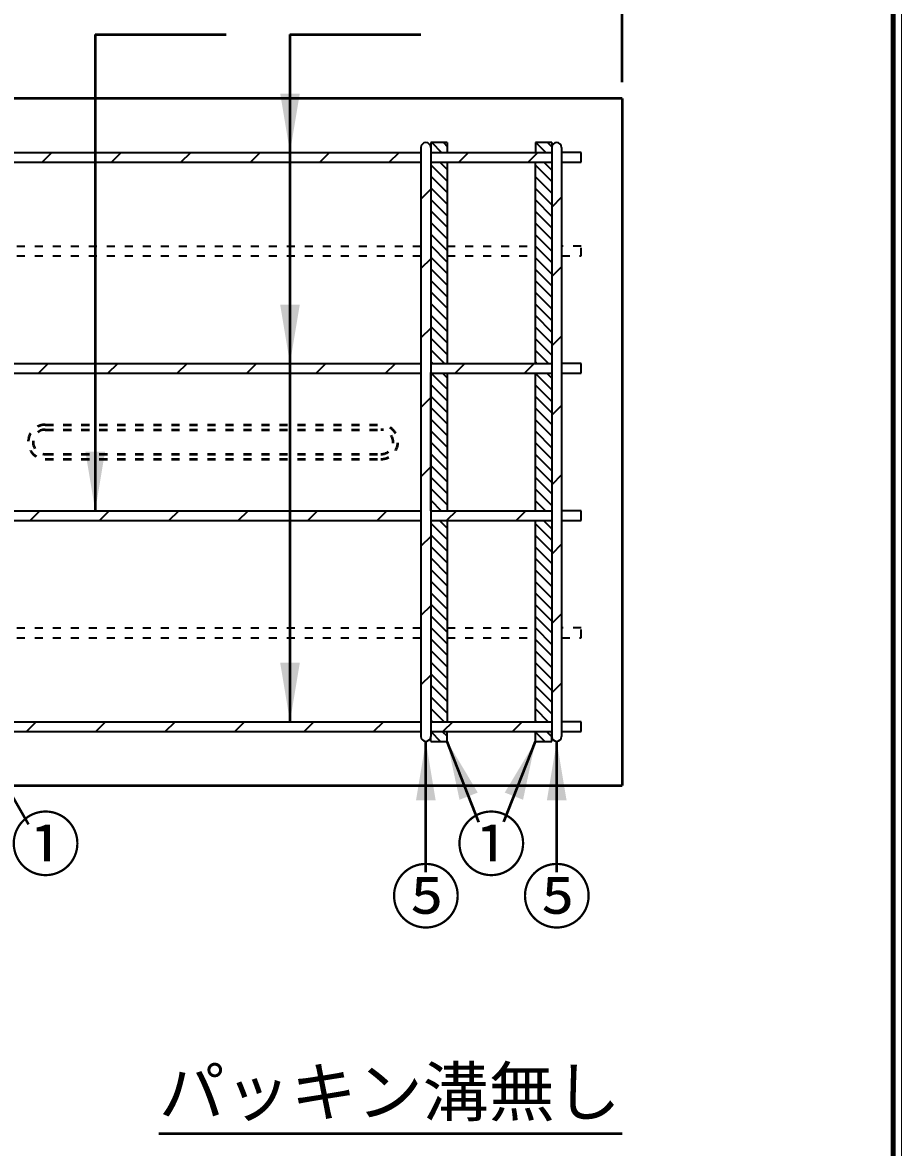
# Model space of a CAD drawing. Units: millimetres, scale not verified. Extents: x 100 to 4105, y 100 to 2870.
# Drawn here: x 3568 to 4105, y 1796 to 2483 of the extents above; entities that cross this region are included whole.
import ezdxf
from ezdxf.enums import TextEntityAlignment as Align

# ---------------------------------------------------------------- set-up
doc = ezdxf.new("R2010")
doc.units = ezdxf.units.MM
doc.header["$LTSCALE"] = 5
doc.linetypes.add('USER1', pattern=[2.2, 1, -1.2])
doc.layers.add('V-nasSTD', color=7, linetype='Continuous', lineweight=50)
doc.styles.add('ＭＳ ゴシック', font='')
doc.styles.get('ＭＳ ゴシック').set_extended_font_data('MS Gothic')

msp = doc.modelspace()

# ---------------------------------------------------------------- hatches: boundary and pattern name
at = {"layer": 'V-nasSTD'}
for points in [[(3737.35, 2439.841), (3731.35, 2403.841), (3725.35, 2439.841)], [(3737.35, 2310.841), (3731.35, 2274.841), (3725.35, 2310.841)], [(3618.35, 2220.841), (3612.35, 2184.841), (3606.35, 2220.841)], [(3737.35, 2091.841), (3731.35, 2055.841), (3725.35, 2091.841)], [(3820.35, 2007.841), (3814.35, 2043.841), (3808.35, 2007.841)], [(3840.522, 2010.337), (3834.938, 2008.142), (3827.35, 2043.841), (3846.106, 2012.532)], [(3862.595, 2012.532), (3881.35, 2043.841), (3873.763, 2008.142), (3868.179, 2010.337)], [(3900.35, 2007.841), (3894.35, 2043.841), (3888.35, 2007.841)]]:
    msp.add_hatch(color=256, dxfattribs=at).paths.add_polyline_path(points)

# ---------------------------------------------------------------- linework, layer by layer
at = {"layer": 'V-nasSTD', "lineweight": 100}
msp.add_line((4100, 105), (4100, 2865), dxfattribs=at)
at = {"layer": 'V-nasSTD'}
for p, q in [((3934.35, 2446.841), (3934.35, 2556.841)), ((3612.35, 2475.841), (3612.35, 2184.841)), ((3612.35, 2475.841), (3692.35, 2475.841)), ((3731.35, 2475.841), (3731.35, 2055.841)), ((3731.35, 2475.841), (3811.35, 2475.841)), ((3934.35, 2436.841), (1934.35, 2436.841)), ((3934.35, 2436.841), (3934.35, 2016.841)), ((3571.64, 1993.109), (3542.35, 2043.841)), ((3814.35, 1963.841), (3814.35, 2043.841)), ((3846.756, 1994.478), (3827.35, 2043.841)), ((3861.991, 1994.595), (3881.35, 2043.841)), ((3894.35, 1963.841), (3894.35, 2043.841)), ((1934.35, 2016.841), (3934.35, 2016.841)), ((3651.143, 1804.053), (3934.35, 1804.053))]:
    msp.add_line(p, q, dxfattribs=at)
at = {"layer": 'V-nasSTD', "lineweight": 35}
for p, q in [((3827.35, 2409.841), (3817.35, 2409.841)), ((3817.35, 2409.841), (3817.35, 2406.841)), ((3817.989, 2409.841), (3823.989, 2403.841)), ((3825.06, 2409.841), (3827.35, 2407.551)), ((3827.35, 2409.841), (3827.35, 2403.841)), ((3891.35, 2409.841), (3881.35, 2409.841)), ((3881.35, 2409.841), (3881.35, 2403.841)), ((3881.629, 2409.841), (3887.629, 2403.841)), ((3888.7, 2409.841), (3891.35, 2407.19)), ((3891.35, 2409.841), (3891.35, 2406.841)), ((3532.35, 2403.841), (3811.35, 2403.841)), ((3579.862, 2397.841), (3585.862, 2403.841)), ((3622.289, 2397.841), (3628.289, 2403.841)), ((3664.715, 2397.841), (3670.715, 2403.841)), ((3707.142, 2397.841), (3713.142, 2403.841)), ((3749.568, 2397.841), (3755.568, 2403.841)), ((3791.994, 2397.841), (3797.994, 2403.841)), ((3811.35, 2406.841), (3811.35, 2046.841)), ((3817.35, 2406.841), (3817.35, 2046.841)), ((3817.35, 2403.841), (3891.35, 2403.841)), ((3840.421, 2403.841), (3834.421, 2397.841)), ((3882.847, 2403.841), (3876.847, 2397.841)), ((3891.35, 2406.841), (3891.35, 2046.841)), ((3897.35, 2406.841), (3897.35, 2046.841)), ((3909.35, 2403.841), (3897.35, 2403.841)), ((3909.35, 2397.841), (3909.35, 2403.841)), ((3532.35, 2397.841), (3811.35, 2397.841)), ((3817.35, 2397.841), (3891.35, 2397.841)), ((3817.35, 2396.338), (3827.35, 2386.338)), ((3822.918, 2397.841), (3827.35, 2393.409)), ((3827.35, 2397.841), (3827.35, 2274.841)), ((3881.35, 2274.841), (3881.35, 2397.841)), ((3881.35, 2395.977), (3891.35, 2385.977)), ((3886.558, 2397.841), (3891.35, 2393.048)), ((3897.35, 2397.841), (3909.35, 2397.841)), ((3817.35, 2389.267), (3827.35, 2379.267)), ((3881.35, 2388.906), (3891.35, 2378.906)), ((3817.35, 2381.271), (3811.35, 2375.271)), ((3817.35, 2382.195), (3827.35, 2372.195)), ((3881.35, 2381.835), (3891.35, 2371.835)), ((3817.35, 2375.124), (3827.35, 2365.124)), ((3881.35, 2374.764), (3891.35, 2364.764)), ((3897.35, 2376.418), (3891.35, 2370.418)), ((3817.35, 2368.053), (3827.35, 2358.053)), ((3881.35, 2367.693), (3891.35, 2357.693)), ((3817.35, 2360.982), (3827.35, 2350.982)), ((3881.35, 2360.622), (3891.35, 2350.622)), ((3817.35, 2353.911), (3827.35, 2343.911)), ((3881.35, 2353.551), (3891.35, 2343.551)), ((3817.35, 2346.84), (3827.35, 2336.84)), ((3881.35, 2346.48), (3891.35, 2336.48)), ((3817.35, 2338.844), (3811.35, 2332.844)), ((3817.35, 2339.769), (3827.35, 2329.769)), ((3881.35, 2339.409), (3891.35, 2329.409)), ((3817.35, 2332.698), (3827.35, 2322.698)), ((3881.35, 2332.338), (3891.35, 2322.338)), ((3897.35, 2333.991), (3891.35, 2327.991)), ((3817.35, 2325.627), (3827.35, 2315.627)), ((3881.35, 2325.267), (3891.35, 2315.267)), ((3817.35, 2318.556), (3827.35, 2308.556)), ((3881.35, 2318.195), (3891.35, 2308.195)), ((3817.35, 2311.485), (3827.35, 2301.485)), ((3881.35, 2311.124), (3891.35, 2301.124)), ((3817.35, 2304.414), (3827.35, 2294.414)), ((3881.35, 2304.053), (3891.35, 2294.053)), ((3817.35, 2297.343), (3827.35, 2287.343)), ((3881.35, 2296.982), (3891.35, 2286.982)), ((3817.35, 2296.418), (3811.35, 2290.418)), ((3817.35, 2290.272), (3827.35, 2280.272)), ((3897.35, 2291.565), (3891.35, 2285.565)), ((3817.35, 2283.201), (3825.71, 2274.841)), ((3881.35, 2289.911), (3891.35, 2279.911)), ((3881.35, 2282.84), (3889.349, 2274.841)), ((3532.35, 2274.841), (3811.35, 2274.841)), ((3577.642, 2268.841), (3583.642, 2274.841)), ((3620.068, 2268.841), (3626.068, 2274.841)), ((3662.494, 2268.841), (3668.494, 2274.841)), ((3704.921, 2268.841), (3710.921, 2274.841)), ((3747.347, 2268.841), (3753.347, 2274.841)), ((3789.774, 2268.841), (3795.774, 2274.841)), ((3817.35, 2276.129), (3818.639, 2274.841)), ((3817.35, 2274.841), (3891.35, 2274.841)), ((3817.35, 2184.841), (3817.35, 2269.341)), ((3832.2, 2268.841), (3838.2, 2274.841)), ((3874.627, 2268.841), (3880.627, 2274.841)), ((3881.35, 2275.769), (3882.278, 2274.841)), ((3909.35, 2274.841), (3897.35, 2274.841)), ((3909.35, 2268.841), (3909.35, 2274.841)), ((3532.35, 2268.841), (3811.35, 2268.841)), ((3817.35, 2268.841), (3891.35, 2268.841)), ((3817.568, 2268.841), (3827.35, 2259.058)), ((3824.639, 2268.841), (3827.35, 2266.129)), ((3827.35, 2268.841), (3827.35, 2184.841)), ((3881.35, 2184.841), (3881.35, 2268.841)), ((3881.35, 2268.698), (3891.35, 2258.698)), ((3888.278, 2268.841), (3891.35, 2265.769)), ((3897.35, 2268.841), (3909.35, 2268.841)), ((3817.35, 2261.987), (3827.35, 2251.987)), ((3881.35, 2261.627), (3891.35, 2251.627)), ((3817.35, 2253.991), (3811.35, 2247.991)), ((3817.35, 2254.916), (3827.35, 2244.916)), ((3881.35, 2254.556), (3891.35, 2244.556)), ((3897.35, 2249.139), (3891.35, 2243.139)), ((3817.35, 2247.845), (3827.35, 2237.845)), ((3881.35, 2247.485), (3891.35, 2237.485)), ((3817.35, 2240.774), (3827.35, 2230.774)), ((3881.35, 2240.414), (3891.35, 2230.414)), ((3817.35, 2233.703), (3827.35, 2223.703)), ((3881.35, 2233.343), (3891.35, 2223.343)), ((3817.35, 2226.632), (3827.35, 2216.632)), ((3881.35, 2226.272), (3891.35, 2216.272)), ((3817.35, 2219.561), (3827.35, 2209.561)), ((3881.35, 2219.201), (3891.35, 2209.201)), ((3817.35, 2211.565), (3811.35, 2205.565)), ((3817.35, 2212.49), (3827.35, 2202.49)), ((3881.35, 2212.129), (3891.35, 2202.129)), ((3817.35, 2205.419), (3827.35, 2195.419)), ((3881.35, 2205.058), (3891.35, 2195.058)), ((3897.35, 2206.712), (3891.35, 2200.712)), ((3817.35, 2198.348), (3827.35, 2188.348)), ((3881.35, 2197.987), (3891.35, 2187.987)), ((3817.35, 2191.277), (3823.786, 2184.841)), ((3881.35, 2190.916), (3887.426, 2184.841)), ((3532.35, 2184.841), (3811.35, 2184.841)), ((3572.494, 2178.841), (3578.494, 2184.841)), ((3614.921, 2178.841), (3620.921, 2184.841)), ((3657.347, 2178.841), (3663.347, 2184.841)), ((3699.774, 2178.841), (3705.774, 2184.841)), ((3742.2, 2178.841), (3748.2, 2184.841)), ((3784.627, 2178.841), (3790.627, 2184.841)), ((3817.35, 2184.841), (3891.35, 2184.841)), ((3833.053, 2184.841), (3827.053, 2178.841)), ((3869.479, 2178.841), (3875.479, 2184.841)), ((3909.35, 2184.841), (3897.35, 2184.841)), ((3909.35, 2178.841), (3909.35, 2184.841)), ((3532.35, 2178.841), (3811.35, 2178.841)), ((3817.35, 2178.841), (3891.35, 2178.841)), ((3817.35, 2177.134), (3827.35, 2167.134)), ((3822.715, 2178.841), (3827.35, 2174.206)), ((3827.35, 2178.841), (3827.35, 2055.841)), ((3881.35, 2055.841), (3881.35, 2178.841)), ((3881.35, 2176.774), (3891.35, 2166.774)), ((3886.355, 2178.841), (3891.35, 2173.845)), ((3897.35, 2178.841), (3909.35, 2178.841)), ((3817.35, 2169.139), (3811.35, 2163.139)), ((3817.35, 2170.063), (3827.35, 2160.063)), ((3881.35, 2169.703), (3891.35, 2159.703)), ((3817.35, 2162.992), (3827.35, 2152.992)), ((3881.35, 2162.632), (3891.35, 2152.632)), ((3897.35, 2164.286), (3891.35, 2158.286)), ((3817.35, 2155.921), (3827.35, 2145.921)), ((3881.35, 2155.561), (3891.35, 2145.561)), ((3817.35, 2148.85), (3827.35, 2138.85)), ((3881.35, 2148.49), (3891.35, 2138.49)), ((3817.35, 2141.779), (3827.35, 2131.779)), ((3881.35, 2141.419), (3891.35, 2131.419)), ((3817.35, 2134.708), (3827.35, 2124.708)), ((3881.35, 2134.348), (3891.35, 2124.348)), ((3817.35, 2126.712), (3811.35, 2120.712)), ((3817.35, 2127.637), (3827.35, 2117.637)), ((3881.35, 2127.277), (3891.35, 2117.277)), ((3817.35, 2120.566), (3827.35, 2110.566)), ((3881.35, 2120.206), (3891.35, 2110.206)), ((3897.35, 2121.859), (3891.35, 2115.859)), ((3817.35, 2113.495), (3827.35, 2103.495)), ((3881.35, 2113.134), (3891.35, 2103.134)), ((3817.35, 2106.424), (3827.35, 2096.424)), ((3881.35, 2106.063), (3891.35, 2096.063)), ((3817.35, 2099.353), (3827.35, 2089.353)), ((3881.35, 2098.992), (3891.35, 2088.992)), ((3817.35, 2092.282), (3827.35, 2082.282)), ((3881.35, 2091.921), (3891.35, 2081.921)), ((3817.35, 2084.286), (3811.35, 2078.286)), ((3817.35, 2085.211), (3827.35, 2075.211)), ((3881.35, 2084.85), (3891.35, 2074.85)), ((3817.35, 2078.14), (3827.35, 2068.14)), ((3881.35, 2077.779), (3891.35, 2067.779)), ((3897.35, 2079.433), (3891.35, 2073.433)), ((3817.35, 2071.068), (3827.35, 2061.068)), ((3881.35, 2070.708), (3891.35, 2060.708)), ((3817.35, 2063.997), (3825.507, 2055.841)), ((3881.35, 2063.637), (3889.146, 2055.841)), ((3817.35, 2056.926), (3818.436, 2055.841)), ((3881.35, 2056.566), (3882.075, 2055.841)), ((3532.35, 2055.841), (3811.35, 2055.841)), ((3532.35, 2049.841), (3811.35, 2049.841)), ((3570.274, 2049.841), (3576.274, 2055.841)), ((3612.7, 2049.841), (3618.7, 2055.841)), ((3655.127, 2049.841), (3661.127, 2055.841)), ((3697.553, 2049.841), (3703.553, 2055.841)), ((3739.979, 2049.841), (3745.979, 2055.841)), ((3782.406, 2049.841), (3788.406, 2055.841)), ((3817.35, 2055.841), (3891.35, 2055.841)), ((3817.35, 2049.841), (3891.35, 2049.841)), ((3817.365, 2049.841), (3823.365, 2043.841)), ((3824.436, 2049.841), (3827.35, 2046.926)), ((3830.832, 2055.841), (3824.832, 2049.841)), ((3827.35, 2043.841), (3827.35, 2049.841)), ((3867.259, 2049.841), (3873.259, 2055.841)), ((3881.35, 2043.841), (3881.35, 2049.841)), ((3881.35, 2049.495), (3887.004, 2043.841)), ((3888.075, 2049.841), (3891.35, 2046.566)), ((3891.35, 2043.841), (3891.35, 2049.841)), ((3909.35, 2055.841), (3897.35, 2055.841)), ((3897.35, 2049.841), (3909.35, 2049.841)), ((3909.35, 2049.841), (3909.35, 2055.841)), ((3817.35, 2043.841), (3817.35, 2046.841)), ((3817.35, 2043.841), (3827.35, 2043.841)), ((3881.35, 2043.841), (3891.35, 2043.841)), ((3891.35, 2044.341), (3891.35, 2046.841)), ((3891.35, 2043.841), (3891.35, 2046.841))]:
    msp.add_line(p, q, dxfattribs=at)
at = {"layer": 'V-nasSTD', "linetype": 'USER1', "lineweight": 35}
for p, q in [((3542.35, 2346.553), (3811.35, 2346.553)), ((3827.35, 2346.553), (3881.35, 2346.553)), ((3909.35, 2346.553), (3897.35, 2346.553)), ((3909.35, 2340.553), (3909.35, 2346.553)), ((3542.35, 2340.553), (3811.35, 2340.553)), ((3827.35, 2340.553), (3881.35, 2340.553)), ((3897.35, 2340.553), (3909.35, 2340.553)), ((3542.35, 2113.129), (3811.35, 2113.129)), ((3827.35, 2113.129), (3881.35, 2113.129)), ((3909.35, 2113.129), (3897.35, 2113.129)), ((3909.35, 2107.129), (3909.35, 2113.129)), ((3542.35, 2107.129), (3811.35, 2107.129)), ((3827.35, 2107.129), (3881.35, 2107.129)), ((3897.35, 2107.129), (3909.35, 2107.129))]:
    msp.add_line(p, q, dxfattribs=at)
at = {"layer": 'V-nasSTD', "linetype": 'USER1'}
for p, q in [((3581.85, 2237.341), (3786.85, 2237.341)), ((3581.85, 2234.341), (3786.85, 2234.341)), ((3581.85, 2219.341), (3786.85, 2219.341)), ((3581.85, 2216.341), (3786.85, 2216.341))]:
    msp.add_line(p, q, dxfattribs=at)
at = {"layer": 'V-nasSTD', "lineweight": 13}
msp.add_lwpolyline([(100, 100), (100, 2870), (4105, 2870), (4105, 100)], close=True, dxfattribs=at)
at = {"layer": 'V-nasSTD', "lineweight": 35}
for centre, start, end in [((3814.35, 2406.841), 0, 180), ((3894.35, 2406.841), 0, 180), ((3814.35, 2046.841), 180, 0), ((3894.35, 2046.841), 180, 0)]:
    msp.add_arc(centre, 3, start, end, dxfattribs=at)
at = {"layer": 'V-nasSTD', "linetype": 'USER1'}
for centre, radius, start, end in [((3581.85, 2226.841), 10.5, 90, 270), ((3786.85, 2226.841), 10.5, 270, 90), ((3581.85, 2226.841), 7.5, 90, 270), ((3786.85, 2226.841), 7.5, 270, 90)]:
    msp.add_arc(centre, radius, start, end, dxfattribs=at)

# ---------------------------------------------------------------- texts
at = {"layer": 'V-nasSTD', "style": 'ＭＳ ゴシック'}
for s, height, p in [('①', 31.67, (3560.404, 1996.76)), ('①', 31.67, (3832.75, 1996.76)), ('⑤', 31.67, (3792.787, 1964.741)), ('⑤', 31.67, (3872.787, 1964.741)), ('パッキン溝無し', 29.56, (3651.143, 1844.373))]:
    msp.add_text(s, height=height, dxfattribs=at).set_placement(p, align=Align.TOP_LEFT)

doc.saveas('drawing.dxf')
